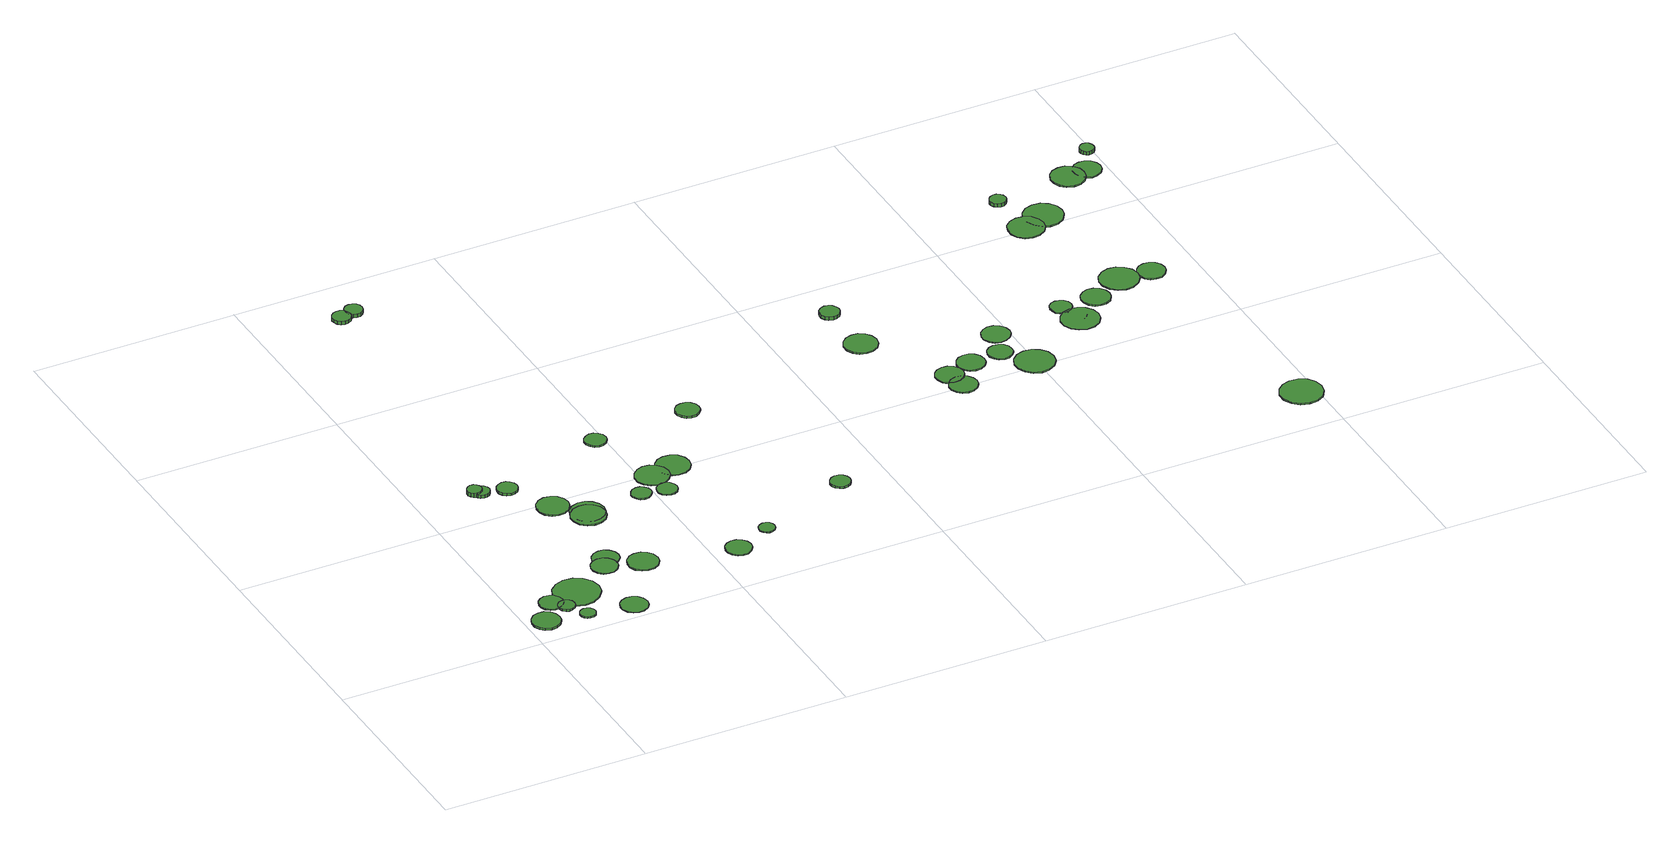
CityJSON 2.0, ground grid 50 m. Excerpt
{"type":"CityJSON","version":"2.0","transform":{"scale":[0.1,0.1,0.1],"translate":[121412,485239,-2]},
"CityObjects":{
"tree1":{"type":"SolitaryVegetationObject","attributes":{"function":"something"},"geometry":[{"type":"MultiSurface","lod":"1","boundaries":[[[0,1,2,3,4,5,6,7,8,9,10,11,12,13,14]],[[15,16,17,18,19,20,21,22,23,24,25,26,27,28,29]],[[0,29,28,1]],[[1,28,27,2]],[[2,27,26,3]],[[3,26,25,4]],[[4,25,24,5]],[[5,24,23,6]],[[6,23,22,7]],[[7,22,21,8]],[[8,21,20,9]],[[9,20,19,10]],[[10,19,18,11]],[[11,18,17,12]],[[12,17,16,13]],[[13,16,15,14]],[[14,15,29,0]]]}]},
"tree2":{"type":"SolitaryVegetationObject","attributes":{"function":"something"},"geometry":[{"type":"MultiSurface","lod":"1","boundaries":[[[30,31,32,33,34,35,36,37,38,39,40,41,42,43,44]],[[45,46,47,48,49,50,51,52,53,54,55,56,57,58,59]],[[30,59,58,31]],[[31,58,57,32]],[[32,57,56,33]],[[33,56,55,34]],[[34,55,54,35]],[[35,54,53,36]],[[36,53,52,37]],[[37,52,51,38]],[[38,51,50,39]],[[39,50,49,40]],[[40,49,48,41]],[[41,48,47,42]],[[42,47,46,43]],[[43,46,45,44]],[[44,45,59,30]]]}]},
"tree3":{"type":"SolitaryVegetationObject","attributes":{"function":"something"},"geometry":[{"type":"MultiSurface","lod":"1","boundaries":[[[60,61,62,63,64,65,66,67,68,69,70,71,72,73,74]],[[75,76,77,78,79,80,81,82,83,84,85,86,87,88,89]],[[60,89,88,61]],[[61,88,87,62]],[[62,87,86,63]],[[63,86,85,64]],[[64,85,84,65]],[[65,84,83,66]],[[66,83,82,67]],[[67,82,81,68]],[[68,81,80,69]],[[69,80,79,70]],[[70,79,78,71]],[[71,78,77,72]],[[72,77,76,73]],[[73,76,75,74]],[[74,75,89,60]]]}]},
"tree4":{"type":"SolitaryVegetationObject","attributes":{"function":"something"},"geometry":[{"type":"MultiSurface","lod":"1","boundaries":[[[90,91,92,93,94,95,96,97,98,99,100,101,102,103,104]],[[105,106,107,108,109,110,111,112,113,114,115,116,117,118,119]],[[90,119,118,91]],[[91,118,117,92]],[[92,117,116,93]],[[93,116,115,94]],[[94,115,114,95]],[[95,114,113,96]],[[96,113,112,97]],[[97,112,111,98]],[[98,111,110,99]],[[99,110,109,100]],[[100,109,108,101]],[[101,108,107,102]],[[102,107,106,103]],[[103,106,105,104]],[[104,105,119,90]]]}]},
"tree5":{"type":"SolitaryVegetationObject","attributes":{"function":"something"},"geometry":[{"type":"MultiSurface","lod":"1","boundaries":[[[120,121,122,123,124,125,126,127,128,129,130,131,132,133,134]],[[135,136,137,138,139,140,141,142,143,144,145,146,147,148,149]],[[120,149,148,121]],[[121,148,147,122]],[[122,147,146,123]],[[123,146,145,124]],[[124,145,144,125]],[[125,144,143,126]],[[126,143,142,127]],[[127,142,141,128]],[[128,141,140,129]],[[129,140,139,130]],[[130,139,138,131]],[[131,138,137,132]],[[132,137,136,133]],[[133,136,135,134]],[[134,135,149,120]]]}]},
"tree6":{"type":"SolitaryVegetationObject","attributes":{"function":"something"},"geometry":[{"type":"MultiSurface","lod":"1","boundaries":[[[150,151,152,153,154,155,156,157,158,159,160,161,162,163,164]],[[165,166,167,168,169,170,171,172,173,174,175,176,177,178,179]],[[150,179,178,151]],[[151,178,177,152]],[[152,177,176,153]],[[153,176,175,154]],[[154,175,174,155]],[[155,174,173,156]],[[156,173,172,157]],[[157,172,171,158]],[[158,171,170,159]],[[159,170,169,160]],[[160,169,168,161]],[[161,168,167,162]],[[162,167,166,163]],[[163,166,165,164]],[[164,165,179,150]]]}]},
"tree7":{"type":"SolitaryVegetationObject","attributes":{"function":"something"},"geometry":[{"type":"MultiSurface","lod":"1","boundaries":[[[180,181,182,183,184,185,186,187,188,189,190,191,192,193,194]],[[195,196,197,198,199,200,201,202,203,204,205,206,207,208,209]],[[180,209,208,181]],[[181,208,207,182]],[[182,207,206,183]],[[183,206,205,184]],[[184,205,204,185]],[[185,204,203,186]],[[186,203,202,187]],[[187,202,201,188]],[[188,201,200,189]],[[189,200,199,190]],[[190,199,198,191]],[[191,198,197,192]],[[192,197,196,193]],[[193,196,195,194]],[[194,195,209,180]]]}]},
"tree8":{"type":"SolitaryVegetationObject","attributes":{"function":"something"},"geometry":[{"type":"MultiSurface","lod":"1","boundaries":[[[210,211,212,213,214,215,216,217,218,219,220,221,222,223,224]],[[225,226,227,228,229,230,231,232,233,234,235,236,237,238,239]],[[210,239,238,211]],[[211,238,237,212]],[[212,237,236,213]],[[213,236,235,214]],[[214,235,234,215]],[[215,234,233,216]],[[216,233,232,217]],[[217,232,231,218]],[[218,231,230,219]],[[219,230,229,220]],[[220,229,228,221]],[[221,228,227,222]],[[222,227,226,223]],[[223,226,225,224]],[[224,225,239,210]]]}]},
"tree9":{"type":"SolitaryVegetationObject","attributes":{"function":"something"},"geometry":[{"type":"MultiSurface","lod":"1","boundaries":[[[240,241,242,243,244,245,246,247,248,249,250,251,252,253,254]],[[255,256,257,258,259,260,261,262,263,264,265,266,267,268,269]],[[240,269,268,241]],[[241,268,267,242]],[[242,267,266,243]],[[243,266,265,244]],[[244,265,264,245]],[[245,264,263,246]],[[246,263,262,247]],[[247,262,261,248]],[[248,261,260,249]],[[249,260,259,250]],[[250,259,258,251]],[[251,258,257,252]],[[252,257,256,253]],[[253,256,255,254]],[[254,255,269,240]]]}]},
"tree10":{"type":"SolitaryVegetationObject","attributes":{"function":"something"},"geometry":[{"type":"MultiSurface","lod":"1","boundaries":[[[270,271,272,273,274,275,276,277,278,279,280,281,282,283,284]],[[285,286,287,288,289,290,291,292,293,294,295,296,297,298,299]],[[270,299,298,271]],[[271,298,297,272]],[[272,297,296,273]],[[273,296,295,274]],[[274,295,294,275]],[[275,294,293,276]],[[276,293,292,277]],[[277,292,291,278]],[[278,291,290,279]],[[279,290,289,280]],[[280,289,288,281]],[[281,288,287,282]],[[282,287,286,283]],[[283,286,285,284]],[[284,285,299,270]]]}]},
"tree11":{"type":"SolitaryVegetationObject","attributes":{"function":"something"},"geometry":[{"type":"MultiSurface","lod":"1","boundaries":[[[300,301,302,303,304,305,306,307,308,309,310,311,312,313,314]],[[315,316,317,318,319,320,321,322,323,324,325,326,327,328,329]],[[300,329,328,301]],[[301,328,327,302]],[[302,327,326,303]],[[303,326,325,304]],[[304,325,324,305]],[[305,324,323,306]],[[306,323,322,307]],[[307,322,321,308]],[[308,321,320,309]],[[309,320,319,310]],[[310,319,318,311]],[[311,318,317,312]],[[312,317,316,313]],[[313,316,315,314]],[[314,315,329,300]]]}]},
"tree12":{"type":"SolitaryVegetationObject","attributes":{"function":"something"},"geometry":[{"type":"MultiSurface","lod":"1","boundaries":[[[330,331,332,333,334,335,336,337,338,339,340,341,342,343,344]],[[345,346,347,348,349,350,351,352,353,354,355,356,357,358,359]],[[330,359,358,331]],[[331,358,357,332]],[[332,357,356,333]],[[333,356,355,334]],[[334,355,354,335]],[[335,354,353,336]],[[336,353,352,337]],[[337,352,351,338]],[[338,351,350,339]],[[339,350,349,340]],[[340,349,348,341]],[[341,348,347,342]],[[342,347,346,343]],[[343,346,345,344]],[[344,345,359,330]]]}]},
"tree13":{"type":"SolitaryVegetationObject","attributes":{"function":"something"},"geometry":[{"type":"MultiSurface","lod":"1","boundaries":[[[360,361,362,363,364,365,366,367,368,369,370,371,372,373,374]],[[375,376,377,378,379,380,381,382,383,384,385,386,387,388,389]],[[360,389,388,361]],[[361,388,387,362]],[[362,387,386,363]],[[363,386,385,364]],[[364,385,384,365]],[[365,384,383,366]],[[366,383,382,367]],[[367,382,381,368]],[[368,381,380,369]],[[369,380,379,370]],[[370,379,378,371]],[[371,378,377,372]],[[372,377,376,373]],[[373,376,375,374]],[[374,375,389,360]]]}]},
"tree14":{"type":"SolitaryVegetationObject","attributes":{"function":"something"},"geometry":[{"type":"MultiSurface","lod":"1","boundaries":[[[390,391,392,393,394,395,396,397,398,399,400,401,402,403,404]],[[405,406,407,408,409,410,411,412,413,414,415,416,417,418,419]],[[390,419,418,391]],[[391,418,417,392]],[[392,417,416,393]],[[393,416,415,394]],[[394,415,414,395]],[[395,414,413,396]],[[396,413,412,397]],[[397,412,411,398]],[[398,411,410,399]],[[399,410,409,400]],[[400,409,408,401]],[[401,408,407,402]],[[402,407,406,403]],[[403,406,405,404]],[[404,405,419,390]]]}]},
"tree15":{"type":"SolitaryVegetationObject","attributes":{"function":"something"},"geometry":[{"type":"MultiSurface","lod":"1","boundaries":[[[420,421,422,423,424,425,426,427,428,429,430,431,432,433,434]],[[435,436,437,438,439,440,441,442,443,444,445,446,447,448,449]],[[420,449,448,421]],[[421,448,447,422]],[[422,447,446,423]],[[423,446,445,424]],[[424,445,444,425]],[[425,444,443,426]],[[426,443,442,427]],[[427,442,441,428]],[[428,441,440,429]],[[429,440,439,430]],[[430,439,438,431]],[[431,438,437,432]],[[432,437,436,433]],[[433,436,435,434]],[[434,435,449,420]]]}]},
"tree16":{"type":"SolitaryVegetationObject","attributes":{"function":"something"},"geometry":[{"type":"MultiSurface","lod":"1","boundaries":[[[450,451,452,453,454,455,456,457,458,459,460,461,462,463,464]],[[465,466,467,468,469,470,471,472,473,474,475,476,477,478,479]],[[450,479,478,451]],[[451,478,477,452]],[[452,477,476,453]],[[453,476,475,454]],[[454,475,474,455]],[[455,474,473,456]],[[456,473,472,457]],[[457,472,471,458]],[[458,471,470,459]],[[459,470,469,460]],[[460,469,468,461]],[[461,468,467,462]],[[462,467,466,463]],[[463,466,465,464]],[[464,465,479,450]]]}]},
"tree17":{"type":"SolitaryVegetationObject","attributes":{"function":"something"},"geometry":[{"type":"MultiSurface","lod":"1","boundaries":[[[480,481,482,483,484,485,486,487,488,489,490,491,492,493,494]],[[495,496,497,498,499,500,501,502,503,504,505,506,507,508,509]],[[480,509,508,481]],[[481,508,507,482]],[[482,507,506,483]],[[483,506,505,484]],[[484,505,504,485]],[[485,504,503,486]],[[486,503,502,487]],[[487,502,501,488]],[[488,501,500,489]],[[489,500,499,490]],[[490,499,498,491]],[[491,498,497,492]],[[492,497,496,493]],[[493,496,495,494]],[[494,495,509,480]]]}]},
"tree18":{"type":"SolitaryVegetationObject","attributes":{"function":"something"},"geometry":[{"type":"MultiSurface","lod":"1","boundaries":[[[510,511,512,513,514,515,516,517,518,519,520,521,522,523,524]],[[525,526,527,528,529,530,531,532,533,534,535,536,537,538,539]],[[510,539,538,511]],[[511,538,537,512]],[[512,537,536,513]],[[513,536,535,514]],[[514,535,534,515]],[[515,534,533,516]],[[516,533,532,517]],[[517,532,531,518]],[[518,531,530,519]],[[519,530,529,520]],[[520,529,528,521]],[[521,528,527,522]],[[522,527,526,523]],[[523,526,525,524]],[[524,525,539,510]]]}]},
"tree19":{"type":"SolitaryVegetationObject","attributes":{"function":"something"},"geometry":[{"type":"MultiSurface","lod":"1","boundaries":[[[540,541,542,543,544,545,546,482,547,548,549,550,551,552,553]],[[554,555,556,557,558,559,560,507,561,562,563,564,565,566,567]],[[540,567,566,541]],[[541,566,565,542]],[[542,565,564,543]],[[543,564,563,544]],[[544,563,562,545]],[[545,562,561,546]],[[546,561,507,482]],[[482,507,560,547]],[[547,560,559,548]],[[548,559,558,549]],[[549,558,557,550]],[[550,557,556,551]],[[551,556,555,552]],[[552,555,554,553]],[[553,554,567,540]]]}]},
"tree20":{"type":"SolitaryVegetationObject","attributes":{"function":"something"},"geometry":[{"type":"MultiSurface","lod":"1","boundaries":[[[568,569,570,571,572,573,574,575,576,577,578,579,580,581,582]],[[583,584,585,586,587,588,589,590,591,592,593,594,595,596,597]],[[568,597,596,569]],[[569,596,595,570]],[[570,595,594,571]],[[571,594,593,572]],[[572,593,592,573]],[[573,592,591,574]],[[574,591,590,575]],[[575,590,589,576]],[[576,589,588,577]],[[577,588,587,578]],[[578,587,586,579]],[[579,586,585,580]],[[580,585,584,581]],[[581,584,583,582]],[[582,583,597,568]]]}]},
"tree21":{"type":"SolitaryVegetationObject","attributes":{"function":"something"},"geometry":[{"type":"MultiSurface","lod":"1","boundaries":[[[598,599,600,601,602,603,604,605,606,607,608,609,610,611,612]],[[613,614,615,616,617,618,619,620,621,622,623,624,625,626,627]],[[598,627,626,599]],[[599,626,625,600]],[[600,625,624,601]],[[601,624,623,602]],[[602,623,622,603]],[[603,622,621,604]],[[604,621,620,605]],[[605,620,619,606]],[[606,619,618,607]],[[607,618,617,608]],[[608,617,616,609]],[[609,616,615,610]],[[610,615,614,611]],[[611,614,613,612]],[[612,613,627,598]]]}]},
"tree22":{"type":"SolitaryVegetationObject","attributes":{"function":"something"},"geometry":[{"type":"MultiSurface","lod":"1","boundaries":[[[628,629,630,631,632,633,634,635,636,637,638,639,640,641,642]],[[643,644,645,646,647,648,649,650,651,652,653,654,655,656,657]],[[628,657,656,629]],[[629,656,655,630]],[[630,655,654,631]],[[631,654,653,632]],[[632,653,652,633]],[[633,652,651,634]],[[634,651,650,635]],[[635,650,649,636]],[[636,649,648,637]],[[637,648,647,638]],[[638,647,646,639]],[[639,646,645,640]],[[640,645,644,641]],[[641,644,643,642]],[[642,643,657,628]]]}]},
"tree23":{"type":"SolitaryVegetationObject","attributes":{"function":"something"},"geometry":[{"type":"MultiSurface","lod":"1","boundaries":[[[658,659,660,661,662,663,664,665,666,667,668,669,670,671,672]],[[673,674,675,676,677,678,679,680,681,682,683,684,685,686,687]],[[658,687,686,659]],[[659,686,685,660]],[[660,685,684,661]],[[661,684,683,662]],[[662,683,682,663]],[[663,682,681,664]],[[664,681,680,665]],[[665,680,679,666]],[[666,679,678,667]],[[667,678,677,668]],[[668,677,676,669]],[[669,676,675,670]],[[670,675,674,671]],[[671,674,673,672]],[[672,673,687,658]]]}]},
"tree24":{"type":"SolitaryVegetationObject","attributes":{"function":"something"},"geometry":[{"type":"MultiSurface","lod":"1","boundaries":[[[688,689,690,691,692,693,694,695,696,697,698,699,700,701,702]],[[703,704,705,706,707,708,709,710,711,712,713,714,715,716,717]],[[688,717,716,689]],[[689,716,715,690]],[[690,715,714,691]],[[691,714,713,692]],[[692,713,712,693]],[[693,712,711,694]],[[694,711,710,695]],[[695,710,709,696]],[[696,709,708,697]],[[697,708,707,698]],[[698,707,706,699]],[[699,706,705,700]],[[700,705,704,701]],[[701,704,703,702]],[[702,703,717,688]]]}]},
"tree25":{"type":"SolitaryVegetationObject","attributes":{"function":"something"},"geometry":[{"type":"MultiSurface","lod":"1","boundaries":[[[718,719,720,721,722,723,724,725,726,727,728,729,730,731,732]],[[733,734,735,736,737,738,739,740,741,742,743,744,745,746,747]],[[718,747,746,719]],[[719,746,745,720]],[[720,745,744,721]],[[721,744,743,722]],[[722,743,742,723]],[[723,742,741,724]],[[724,741,740,725]],[[725,740,739,726]],[[726,739,738,727]],[[727,738,737,728]],[[728,737,736,729]],[[729,736,735,730]],[[730,735,734,731]],[[731,734,733,732]],[[732,733,747,718]]]}]},
"tree26":{"type":"SolitaryVegetationObject","attributes":{"function":"something"},"geometry":[{"type":"MultiSurface","lod":"1","boundaries":[[[748,749,750,751,752,753,754,755,756,757,758,759,760,761,762]],[[763,764,765,766,767,768,769,770,771,772,773,774,775,776,777]],[[748,777,776,749]],[[749,776,775,750]],[[750,775,774,751]],[[751,774,773,752]],[[752,773,772,753]],[[753,772,771,754]],[[754,771,770,755]],[[755,770,769,756]],[[756,769,768,757]],[[757,768,767,758]],[[758,767,766,759]],[[759,766,765,760]],[[760,765,764,761]],[[761,764,763,762]],[[762,763,777,748]]]}]},
"tree27":{"type":"SolitaryVegetationObject","attributes":{"function":"something"},"geometry":[{"type":"MultiSurface","lod":"1","boundaries":[[[778,779,780,781,782,783,784,785,786,787,788,789,790,791,792]],[[793,794,795,796,797,798,799,800,801,802,803,804,805,806,807]],[[778,807,806,779]],[[779,806,805,780]],[[780,805,804,781]],[[781,804,803,782]],[[782,803,802,783]],[[783,802,801,784]],[[784,801,800,785]],[[785,800,799,786]],[[786,799,798,787]],[[787,798,797,788]],[[788,797,796,789]],[[789,796,795,790]],[[790,795,794,791]],[[791,794,793,792]],[[792,793,807,778]]]}]},
"tree28":{"type":"SolitaryVegetationObject","attributes":{"function":"something"},"geometry":[{"type":"MultiSurface","lod":"1","boundaries":[[[808,809,810,811,812,813,814,815,816,817,818,819,820,821,822]],[[823,824,825,826,827,828,829,830,831,832,833,834,835,836,837]],[[808,837,836,809]],[[809,836,835,810]],[[810,835,834,811]],[[811,834,833,812]],[[812,833,832,813]],[[813,832,831,814]],[[814,831,830,815]],[[815,830,829,816]],[[816,829,828,817]],[[817,828,827,818]],[[818,827,826,819]],[[819,826,825,820]],[[820,825,824,821]],[[821,824,823,822]],[[822,823,837,808]]]}]},
"tree29":{"type":"SolitaryVegetationObject","attributes":{"function":"something"},"geometry":[{"type":"MultiSurface","lod":"1","boundaries":[[[838,839,840,841,842,843,844,845,846,847,848,849,850,851,852]],[[853,854,855,856,857,858,859,860,861,862,863,864,865,866,867]],[[838,867,866,839]],[[839,866,865,840]],[[840,865,864,841]],[[841,864,863,842]],[[842,863,862,843]],[[843,862,861,844]],[[844,861,860,845]],[[845,860,859,846]],[[846,859,858,847]],[[847,858,857,848]],[[848,857,856,849]],[[849,856,855,850]],[[850,855,854,851]],[[851,854,853,852]],[[852,853,867,838]]]}]},
"tree30":{"type":"SolitaryVegetationObject","attributes":{"function":"something"},"geometry":[{"type":"MultiSurface","lod":"1","boundaries":[[[868,869,870,871,872,873,874,875,876,877,878,879,880,881,882]],[[883,884,885,886,887,888,889,890,891,892,893,894,895,896,897]],[[868,897,896,869]],[[869,896,895,870]],[[870,895,894,871]],[[871,894,893,872]],[[872,893,892,873]],[[873,892,891,874]],[[874,891,890,875]],[[875,890,889,876]],[[876,889,888,877]],[[877,888,887,878]],[[878,887,886,879]],[[879,886,885,880]],[[880,885,884,881]],[[881,884,883,882]],[[882,883,897,868]]]}]},
"tree31":{"type":"SolitaryVegetationObject","attributes":{"function":"something"},"geometry":[{"type":"MultiSurface","lod":"1","boundaries":[[[898,899,900,901,902,903,904,905,906,907,908,909,910,911,912]],[[913,914,915,916,917,918,919,920,921,922,923,924,925,926,927]],[[898,927,926,899]],[[899,926,925,900]],[[900,925,924,901]],[[901,924,923,902]],[[902,923,922,903]],[[903,922,921,904]],[[904,921,920,905]],[[905,920,919,906]],[[906,919,918,907]],[[907,918,917,908]],[[908,917,916,909]],[[909,916,915,910]],[[910,915,914,911]],[[911,914,913,912]],[[912,913,927,898]]]}]},
"tree32":{"type":"SolitaryVegetationObject","attributes":{"function":"something"},"geometry":[{"type":"MultiSurface","lod":"1","boundaries":[[[928,929,930,931,932,933,934,935,936,937,938,939,940,941,942]],[[943,944,945,946,947,948,949,950,951,952,953,954,955,956,957]],[[928,957,956,929]],[[929,956,955,930]],[[930,955,954,931]],[[931,954,953,932]],[[932,953,952,933]],[[933,952,951,934]],[[934,951,950,935]],[[935,950,949,936]],[[936,949,948,937]],[[937,948,947,938]],[[938,947,946,939]],[[939,946,945,940]],[[940,945,944,941]],[[941,944,943,942]],[[942,943,957,928]]]}]},
"tree33":{"type":"SolitaryVegetationObject","attributes":{"function":"something"},"geometry":[{"type":"MultiSurface","lod":"1","boundaries":[[[958,959,960,961,962,963,964,965,966,967,968,969,970,971,972]],[[973,974,975,976,977,978,979,980,981,982,983,984,985,986,987]],[[958,987,986,959]],[[959,986,985,960]],[[960,985,984,961]],[[961,984,983,962]],[[962,983,982,963]],[[963,982,981,964]],[[964,981,980,965]],[[965,980,979,966]],[[966,979,978,967]],[[967,978,977,968]],[[968,977,976,969]],[[969,976,975,970]],[[970,975,974,971]],[[971,974,973,972]],[[972,973,987,958]]]}]},
"tree34":{"type":"SolitaryVegetationObject","attributes":{"function":"something"},"geometry":[{"type":"MultiSurface","lod":"1","boundaries":[[[988,989,990,991,992,993,994,995,996,997,998,999,1000,1001,1002]],[[1003,1004,1005,1006,1007,1008,1009,1010,1011,1012,1013,1014,1015,1016,1017]],[[988,1017,1016,989]],[[989,1016,1015,990]],[[990,1015,1014,991]],[[991,1014,1013,992]],[[992,1013,1012,993]],[[993,1012,1011,994]],[[994,1011,1010,995]],[[995,1010,1009,996]],[[996,1009,1008,997]],[[997,1008,1007,998]],[[998,1007,1006,999]],[[999,1006,1005,1000]],[[1000,1005,1004,1001]],[[1001,1004,1003,1002]],[[1002,1003,1017,988]]]}]},
"tree35":{"type":"SolitaryVegetationObject","attributes":{"function":"something"},"geometry":[{"type":"MultiSurface","lod":"1","boundaries":[[[1018,1019,1020,1021,1022,1023,1024,1025,1026,1027,1028,1029,1030,1031,1032]],[[1033,1034,1035,1036,1037,1038,1039,1040,1041,1042,1043,1044,1045,1046,1047]],[[1018,1047,1046,1019]],[[1019,1046,1045,1020]],[[1020,1045,1044,1021]],[[1021,1044,1043,1022]],[[1022,1043,1042,1023]],[[1023,1042,1041,1024]],[[1024,1041,1040,1025]],[[1025,1040,1039,1026]],[[1026,1039,1038,1027]],[[1027,1038,1037,1028]],[[1028,1037,1036,1029]],[[1029,1036,1035,1030]],[[1030,1035,1034,1031]],[[1031,1034,1033,1032]],[[1032,1033,1047,1018]]]}]},
"tree36":{"type":"SolitaryVegetationObject","attributes":{"function":"something"},"geometry":[{"type":"MultiSurface","lod":"1","boundaries":[[[1048,1049,1050,1051,1052,1053,1054,1055,1056,1057,1058,1059,1060,1061,1062]],[[1063,1064,1065,1066,1067,1068,1069,1070,1071,1072,1073,1074,1075,1076,1077]],[[1048,1077,1076,1049]],[[1049,1076,1075,1050]],[[1050,1075,1074,1051]],[[1051,1074,1073,1052]],[[1052,1073,1072,1053]],[[1053,1072,1071,1054]],[[1054,1071,1070,1055]],[[1055,1070,1069,1056]],[[1056,1069,1068,1057]],[[1057,1068,1067,1058]],[[1058,1067,1066,1059]],[[1059,1066,1065,1060]],[[1060,1065,1064,1061]],[[1061,1064,1063,1062]],[[1062,1063,1077,1048]]]}]},
"tree37":{"type":"SolitaryVegetationObject","attributes":{"function":"something"},"geometry":[{"type":"MultiSurface","lod":"1","boundaries":[[[1078,1079,1080,1081,1082,1083,1084,1085,1086,1087,1088,1089,1090,1091,1092]],[[1093,1094,1095,1096,1097,1098,1099,1100,1101,1102,1103,1104,1105,1106,1107]],[[1078,1107,1106,1079]],[[1079,1106,1105,1080]],[[1080,1105,1104,1081]],[[1081,1104,1103,1082]],[[1082,1103,1102,1083]],[[1083,1102,1101,1084]],[[1084,1101,1100,1085]],[[1085,1100,1099,1086]],[[1086,1099,1098,1087]],[[1087,1098,1097,1088]],[[1088,1097,1096,1089]],[[1089,1096,1095,1090]],[[1090,1095,1094,1091]],[[1091,1094,1093,1092]],[[1092,1093,1107,1078]]]}]},
"tree38":{"type":"SolitaryVegetationObject","attributes":{"function":"something"},"geometry":[{"type":"MultiSurface","lod":"1","boundaries":[[[1108,1109,1110,1111,1112,1113,1114,1115,1116,1117,1118,1119,1120,1121,1122]],[[1123,1124,1125,1126,1127,1128,1129,1130,1131,1132,1133,1134,1135,1136,1137]],[[1108,1137,1136,1109]],[[1109,1136,1135,1110]],[[1110,1135,1134,1111]],[[1111,1134,1133,1112]],[[1112,1133,1132,1113]],[[1113,1132,1131,1114]],[[1114,1131,1130,1115]],[[1115,1130,1129,1116]],[[1116,1129,1128,1117]],[[1117,1128,1127,1118]],[[1118,1127,1126,1119]],[[1119,1126,1125,1120]],[[1120,1125,1124,1121]],[[1121,1124,1123,1122]],[[1122,1123,1137,1108]]]}]},
"tree39":{"type":"SolitaryVegetationObject","attributes":{"function":"something"},"geometry":[{"type":"MultiSurface","lod":"1","boundaries":[[[1138,1139,1140,1141,1142,1143,1144,1145,1146,1147,1148,1149,1150,1151,1152]],[[1153,1154,1155,1156,1157,1158,1159,1160,1161,1162,1163,1164,1165,1166,1167]],[[1138,1167,1166,1139]],[[1139,1166,1165,1140]],[[1140,1165,1164,1141]],[[1141,1164,1163,1142]],[[1142,1163,1162,1143]],[[1143,1162,1161,1144]],[[1144,1161,1160,1145]],[[1145,1160,1159,1146]],[[1146,1159,1158,1147]],[[1147,1158,1157,1148]],[[1148,1157,1156,1149]],[[1149,1156,1155,1150]],[[1150,1155,1154,1151]],[[1151,1154,1153,1152]],[[1152,1153,1167,1138]]]}]},
"tree40":{"type":"SolitaryVegetationObject","attributes":{"function":"something"},"geometry":[{"type":"MultiSurface","lod":"1","boundaries":[[[1168,1169,1170,1171,1172,1173,1174,1175,1176,1177,1178,1179,1180,1181,1182]],[[1183,1184,1185,1186,1187,1188,1189,1190,1191,1192,1193,1194,1195,1196,1197]],[[1168,1197,1196,1169]],[[1169,1196,1195,1170]],[[1170,1195,1194,1171]],[[1171,1194,1193,1172]],[[1172,1193,1192,1173]],[[1173,1192,1191,1174]],[[1174,1191,1190,1175]],[[1175,1190,1189,1176]],[[1176,1189,1188,1177]],[[1177,1188,1187,1178]],[[1178,1187,1186,1179]],[[1179,1186,1185,1180]],[[1180,1185,1184,1181]],[[1181,1184,1183,1182]],[[1182,1183,1197,1168]]]}]},
"tree41":{"type":"SolitaryVegetationObject","attributes":{"function":"something"},"geometry":[{"type":"MultiSurface","lod":"1","boundaries":[[[1198,1199,1200,1201,1202,1203,1204,1205,1206,1207,1208,1209,1210,1211,1212]],[[1213,1214,1215,1216,1217,1218,1219,1220,1221,1222,1223,1224,1225,1226,1227]],[[1198,1227,1226,1199]],[[1199,1226,1225,1200]],[[1200,1225,1224,1201]],[[1201,1224,1223,1202]],[[1202,1223,1222,1203]],[[1203,1222,1221,1204]],[[1204,1221,1220,1205]],[[1205,1220,1219,1206]],[[1206,1219,1218,1207]],[[1207,1218,1217,1208]],[[1208,1217,1216,1209]],[[1209,1216,1215,1210]],[[1210,1215,1214,1211]],[[1211,1214,1213,1212]],[[1212,1213,1227,1198]]]}]},
"tree42":{"type":"SolitaryVegetationObject","attributes":{"function":"something"},"geometry":[{"type":"MultiSurface","lod":"1","boundaries":[[[1228,1229,1230,1231,1232,1233,1234,1235,1236,1237,1238,1239,1240,1241,1242]],[[1243,1244,1245,1246,1247,1248,1249,1250,1251,1252,1253,1254,1255,1256,1257]],[[1228,1257,1256,1229]],[[1229,1256,1255,1230]],[[1230,1255,1254,1231]],[[1231,1254,1253,1232]],[[1232,1253,1252,1233]],[[1233,1252,1251,1234]],[[1234,1251,1250,1235]],[[1235,1250,1249,1236]],[[1236,1249,1248,1237]],[[1237,1248,1247,1238]],[[1238,1247,1246,1239]],[[1239,1246,1245,1240]],[[1240,1245,1244,1241]],[[1241,1244,1243,1242]],[[1242,1243,1257,1228]]]}]},
"tree43":{"type":"SolitaryVegetationObject","attributes":{"function":"something"},"geometry":[{"type":"MultiSurface","lod":"1","boundaries":[[[1258,1259,1260,1261,1262,1263,1264,1265,1266,1267,1268,1269,1270,1271,1272]],[[1273,1274,1275,1276,1277,1278,1279,1280,1281,1282,1283,1284,1285,1286,1287]],[[1258,1287,1286,1259]],[[1259,1286,1285,1260]],[[1260,1285,1284,1261]],[[1261,1284,1283,1262]],[[1262,1283,1282,1263]],[[1263,1282,1281,1264]],[[1264,1281,1280,1265]],[[1265,1280,1279,1266]],[[1266,1279,1278,1267]],[[1267,1278,1277,1268]],[[1268,1277,1276,1269]],[[1269,1276,1275,1270]],[[1270,1275,1274,1271]],[[1271,1274,1273,1272]],[[1272,1273,1287,1258]]]}]},
"tree44":{"type":"SolitaryVegetationObject","attributes":{"function":"something"},"geometry":[{"type":"MultiSurface","lod":"1","boundaries":[[[1288,1289,1290,1291,1292,1293,1294,1295,1296,1297,1298,1299,1300,1301,1302]],[[1303,1304,1305,1306,1307,1308,1309,1310,1311,1312,1313,1314,1315,1316,1317]],[[1288,1317,1316,1289]],[[1289,1316,1315,1290]],[[1290,1315,1314,1291]],[[1291,1314,1313,1292]],[[1292,1313,1312,1293]],[[1293,1312,1311,1294]],[[1294,1311,1310,1295]],[[1295,1310,1309,1296]],[[1296,1309,1308,1297]],[[1297,1308,1307,1298]],[[1298,1307,1306,1299]],[[1299,1306,1305,1300]],[[1300,1305,1304,1301]],[[1301,1304,1303,1302]],[[1302,1303,1317,1288]]]}]},
"tree45":{"type":"SolitaryVegetationObject","attributes":{"function":"something"},"geometry":[{"type":"MultiSurface","lod":"1","boundaries":[[[1318,1319,1320,1321,1322,1323,1324,1325,1326,1327,1328,1329,1330,1331,1332]],[[1333,1334,1335,1336,1337,1338,1339,1340,1341,1342,1343,1344,1345,1346,1347]],[[1318,1347,1346,1319]],[[1319,1346,1345,1320]],[[1320,1345,1344,1321]],[[1321,1344,1343,1322]],[[1322,1343,1342,1323]],[[1323,1342,1341,1324]],[[1324,1341,1340,1325]],[[1325,1340,1339,1326]],[[1326,1339,1338,1327]],[[1327,1338,1337,1328]],[[1328,1337,1336,1329]],[[1329,1336,1335,1330]],[[1330,1335,1334,1331]],[[1331,1334,1333,1332]],[[1332,1333,1347,1318]]]}]},
"tree46":{"type":"SolitaryVegetationObject","attributes":{"function":"something"},"geometry":[{"type":"MultiSurface","lod":"1","boundaries":[[[1348,1349,1350,1351,1352,1353,1354,1355,1356,1357,1358,1359,1360,1361,1362]],[[1363,1364,1365,1366,1367,1368,1369,1370,1371,1372,1373,1374,1375,1376,1377]],[[1348,1377,1376,1349]],[[1349,1376,1375,1350]],[[1350,1375,1374,1351]],[[1351,1374,1373,1352]],[[1352,1373,1372,1353]],[[1353,1372,1371,1354]],[[1354,1371,1370,1355]],[[1355,1370,1369,1356]],[[1356,1369,1368,1357]],[[1357,1368,1367,1358]],[[1358,1367,1366,1359]],[[1359,1366,1365,1360]],[[1360,1365,1364,1361]],[[1361,1364,1363,1362]],[[1362,1363,1377,1348]]]}]},
"tree47":{"type":"SolitaryVegetationObject","attributes":{"function":"something"},"geometry":[{"type":"MultiSurface","lod":"1","boundaries":[[[1378,1379,1380,1381,1382,1383,1384,1385,1386,1387,1388,1389,1390,1391,1392]],[[1393,1394,1395,1396,1397,1398,1399,1400,1401,1402,1403,1404,1405,1406,1407]],[[1378,1407,1406,1379]],[[1379,1406,1405,1380]],[[1380,1405,1404,1381]],[[1381,1404,1403,1382]],[[1382,1403,1402,1383]],[[1383,1402,1401,1384]],[[1384,1401,1400,1385]],[[1385,1400,1399,1386]],[[1386,1399,1398,1387]],[[1387,1398,1397,1388]],[[1388,1397,1396,1389]],[[1389,1396,1395,1390]],[[1390,1395,1394,1391]],[[1391,1394,1393,1392]],[[1392,1393,1407,1378]]]}]}
},
"vertices":[
[76,63,17],[73,77,17],[65,89,17],[53,96,17],[39,97,17],[25,93,17],[15,83,17],[9,70,17],[9,56,17],[15,43,17],[25,34,17],[39,29,17],[53,31,17],[65,38,17],[73,49,17],[73,49,12],[65,38,12],[53,31,12],[39,29,12],[25,34,12],[15,43,12],[9,56,12],[9,70,12],[15,83,12],[25,93,12],[39,97,12],[53,96,12],[65,89,12],[73,77,12],[76,63,12],
[115,125,15],[112,137,15],[105,146,15],[95,152,15],[83,154,15],[72,150,15],[63,142,15],[58,131,15],[58,119,15],[63,108,15],[72,100,15],[83,97,15],[95,98,15],[105,104,15],[112,113,15],[112,113,12],[105,104,12],[95,98,12],[83,97,12],[72,100,12],[63,108,12],[58,119,12],[58,131,12],[63,142,12],[72,150,12],[83,154,12],[95,152,12],[105,146,12],[112,137,12],[115,125,12],
[131,99,16],[130,108,16],[125,114,16],[117,118,16],[109,119,16],[101,117,16],[95,111,16],[92,104,16],[92,95,16],[95,88,16],[101,82,16],[109,79,16],[117,80,16],[125,85,16],[130,91,16],[130,91,11],[125,85,11],[117,80,11],[109,79,11],[101,82,11],[95,88,11],[92,95,11],[92,104,11],[95,111,11],[101,117,11],[109,119,11],[117,118,11],[125,114,11],[130,108,11],[131,99,11],
[159,51,15],[157,59,15],[153,65,15],[146,69,15],[138,70,15],[131,68,15],[125,62,15],[122,55,15],[122,47,15],[125,40,15],[131,35,15],[138,33,15],[146,33,15],[153,37,15],[157,44,15],[157,44,11],[153,37,11],[146,33,11],[138,33,11],[131,35,11],[125,40,11],[122,47,11],[122,55,11],[125,62,11],[131,68,11],[138,70,11],[146,69,11],[153,65,11],[157,59,11],[159,51,11],
[213,139,14],[208,162,14],[194,181,14],[174,192,14],[151,194,14],[129,187,14],[112,172,14],[103,151,14],[103,128,14],[112,106,14],[129,91,14],[151,84,14],[174,86,14],[194,98,14],[208,116,14],[208,116,11],[194,98,11],[174,86,11],[151,84,11],[129,91,11],[112,106,11],[103,128,11],[103,151,11],[112,172,11],[129,187,11],[151,194,11],[174,192,11],[194,181,11],[208,162,11],[213,139,11],
[282,38,11],[279,52,11],[271,63,11],[259,70,11],[246,71,11],[233,67,11],[223,58,11],[217,45,11],[217,32,11],[223,19,11],[233,10,11],[246,6,11],[259,7,11],[271,14,11],[279,25,11],[279,25,9],[271,14,9],[259,7,9],[246,6,9],[233,10,9],[223,19,9],[217,32,9],[217,45,9],[223,58,9],[233,67,9],[246,71,9],[259,70,9],[271,63,9],[279,52,9],[282,38,9],
[157,601,23],[155,608,23],[151,614,23],[145,618,23],[137,619,23],[130,616,23],[125,611,23],[122,605,23],[122,597,23],[125,591,23],[130,586,23],[137,583,23],[145,584,23],[151,588,23],[155,594,23],[155,594,12],[151,588,12],[145,584,12],[137,583,12],[130,586,12],[125,591,12],[122,597,12],[122,605,12],[125,611,12],[130,616,12],[137,619,12],[145,618,12],[151,614,12],[155,608,12],[157,601,12],
[294,209,11],[291,221,11],[283,232,11],[272,239,11],[259,240,11],[246,236,11],[236,227,11],[231,215,11],[231,202,11],[236,190,11],[246,181,11],[259,177,11],[272,178,11],[283,185,11],[291,196,11],[291,196,9],[283,185,9],[272,178,9],[259,177,9],[246,181,9],[236,190,9],[231,202,9],[231,215,9],[236,227,9],[246,236,9],[259,240,9],[272,239,9],[283,232,9],[291,221,9],[294,209,9],
[172,592,20],[170,600,20],[165,607,20],[158,611,20],[150,612,20],[142,609,20],[136,604,20],[133,596,20],[133,588,20],[136,580,20],[142,575,20],[150,573,20],[158,573,20],[165,577,20],[170,584,20],[170,584,12],[165,577,12],[158,573,12],[150,573,12],[142,575,12],[136,580,12],[133,588,12],[133,596,12],[136,604,12],[142,609,12],[150,612,12],[158,611,12],[165,607,12],[170,600,12],[172,592,12],
[312,237,10],[309,250,10],[301,261,10],[290,268,10],[277,269,10],[264,265,10],[254,256,10],[249,244,10],[249,231,10],[254,219,10],[264,210,10],[277,206,10],[290,207,10],[301,214,10],[309,224,10],[309,224,8],[301,214,8],[290,207,8],[277,206,8],[264,210,8],[254,219,8],[249,231,8],[249,244,8],[254,256,8],[264,265,8],[277,269,8],[290,268,8],[301,261,8],[309,250,8],[312,237,8],
[235,579,18],[232,589,18],[226,598,18],[218,603,18],[207,604,18],[198,601,18],[190,594,18],[186,584,18],[186,574,18],[190,565,18],[198,558,18],[207,555,18],[218,556,18],[226,561,18],[232,569,18],[232,569,12],[226,561,12],[218,556,12],[207,555,12],[198,558,12],[190,565,12],[186,574,12],[186,584,12],[190,594,12],[198,601,12],[207,604,12],[218,603,12],[226,598,12],[232,589,12],[235,579,12],
[383,185,12],[380,200,12],[371,212,12],[358,220,12],[342,221,12],[328,217,12],[316,206,12],[310,192,12],[310,177,12],[316,163,12],[328,153,12],[342,148,12],[358,149,12],[371,157,12],[380,170,12],[380,170,9],[371,157,9],[358,149,9],[342,148,9],[328,153,9],[316,163,9],[310,177,9],[310,192,9],[316,206,9],[328,217,9],[342,221,9],[358,220,9],[371,212,9],[380,200,9],[383,185,9],
[308,473,14],[304,489,14],[295,502,14],[281,510,14],[265,512,14],[250,507,14],[238,496,14],[232,481,14],[232,465,14],[238,451,14],[250,440,14],[265,435,14],[281,437,14],[295,445,14],[304,458,14],[304,458,11],[295,445,11],[281,437,11],[265,435,11],[250,440,11],[238,451,11],[232,465,11],[232,481,11],[238,496,11],[250,507,11],[265,512,11],[281,510,11],[295,502,11],[304,489,11],[308,473,11],
[365,406,13],[362,423,13],[352,437,13],[337,446,13],[320,447,13],[303,442,13],[290,430,13],[283,415,13],[283,398,13],[290,382,13],[303,370,13],[320,365,13],[337,367,13],[352,375,13],[362,389,13],[362,389,10],[352,375,10],[337,367,10],[320,365,10],[303,370,10],[290,382,10],[283,398,10],[283,415,10],[290,430,10],[303,442,10],[320,447,10],[337,446,10],[352,437,10],[362,423,10],[365,406,10],
[369,418,13],[366,435,13],[356,449,13],[341,458,13],[324,460,13],[307,454,13],[295,443,13],[288,427,13],[288,410,13],[295,394,13],[307,382,13],[324,377,13],[341,379,13],[356,388,13],[366,402,13],[366,402,11],[356,388,11],[341,379,11],[324,377,11],[307,382,11],[295,394,11],[288,410,11],[288,427,11],[295,443,11],[307,454,11],[324,460,11],[341,458,11],[356,449,11],[366,435,11],[369,418,11],
[494,432,13],[491,442,13],[485,450,13],[477,455,13],[467,456,13],[457,453,13],[450,446,13],[445,437,13],[445,427,13],[450,418,13],[457,411,13],[467,408,13],[477,409,13],[485,414,13],[491,422,13],[491,422,10],[485,414,10],[477,409,10],[467,408,10],[457,411,10],[450,418,10],[445,427,10],[445,437,10],[450,446,10],[457,453,10],[467,456,10],[477,455,10],[485,450,10],[491,442,10],[494,432,10],
[219,1359,24],[217,1368,24],[212,1376,24],[204,1381,24],[195,1381,24],[186,1379,24],[179,1372,24],[175,1364,24],[175,1355,24],[179,1346,24],[186,1340,24],[195,1337,24],[204,1338,24],[212,1343,24],[217,1350,24],[217,1350,15],[212,1343,15],[204,1338,15],[195,1337,15],[186,1340,15],[179,1346,15],[175,1355,15],[175,1364,15],[179,1372,15],[186,1379,15],[195,1381,15],[204,1381,15],[212,1376,15],[217,1368,15],[219,1359,15],
[595,143,8],[592,156,8],[584,166,8],[573,173,8],[560,174,8],[548,170,8],[538,161,8],[533,150,8],[533,137,8],[538,125,8],[548,116,8],[560,112,8],[573,113,8],[584,120,8],[592,130,8],[592,130,5],[584,120,5],[573,113,5],[560,112,5],[548,116,5],[538,125,5],[533,137,5],[533,150,5],[538,161,5],[548,170,5],[560,174,5],[573,173,5],[584,166,5],[592,156,5],[595,143,5],
[255,1371,24],[253,1380,24],[248,1388,24],[240,1392,24],[231,1393,24],[222,1391,24],[215,1384,24],[212,1367,24],[215,1359,24],[222,1352,24],[231,1350,24],[240,1351,24],[248,1355,24],[253,1363,24],[253,1363,15],[248,1355,15],[240,1351,15],[231,1350,15],[222,1352,15],[215,1359,15],[212,1367,15],[215,1384,15],[222,1391,15],[231,1393,15],[240,1392,15],[248,1388,15],[253,1380,15],[255,1371,15],
[553,423,12],[551,432,12],[545,441,12],[537,446,12],[527,447,12],[517,444,12],[509,437,12],[505,428,12],[505,417,12],[509,408,12],[517,401,12],[527,398,12],[537,399,12],[545,404,12],[551,413,12],[551,413,9],[545,404,9],[537,399,9],[527,398,9],[517,401,9],[509,408,9],[505,417,9],[505,428,9],[509,437,9],[517,444,9],[527,447,9],[537,446,9],[545,441,9],[551,432,9],[553,423,9],
[565,486,12],[561,503,12],[551,516,12],[537,525,12],[520,527,12],[504,521,12],[491,510,12],[484,495,12],[484,478,12],[491,462,12],[504,451,12],[520,445,12],[537,447,12],[551,456,12],[561,469,12],[561,469,9],[551,456,9],[537,447,9],[520,445,9],[504,451,9],[491,462,9],[484,478,9],[484,495,9],[491,510,9],[504,521,9],[520,527,9],[537,525,9],[551,516,9],[561,503,9],[565,486,9],
[501,667,16],[499,677,16],[492,686,16],[483,692,16],[472,693,16],[462,689,16],[454,682,16],[449,672,16],[449,661,16],[454,651,16],[462,644,16],[472,640,16],[483,642,16],[492,647,16],[499,656,16],[499,656,12],[492,647,12],[483,642,12],[472,640,12],[462,644,12],[454,651,12],[449,661,12],[449,672,12],[454,682,12],[462,689,12],[472,693,12],[483,692,12],[492,686,12],[499,677,12],[501,667,12],
[674,182,11],[673,190,11],[668,197,11],[661,201,11],[653,202,11],[645,199,11],[639,194,11],[636,186,11],[636,178,11],[639,171,11],[645,166,11],[653,163,11],[661,164,11],[668,168,11],[673,175,11],[673,175,8],[668,168,8],[661,164,8],[653,163,8],[645,166,8],[639,171,8],[636,178,8],[636,186,8],[639,194,8],[645,199,8],[653,202,8],[661,201,8],[668,197,8],[673,190,8],[674,182,8],
[624,501,12],[621,518,12],[611,532,12],[596,540,12],[579,542,12],[563,537,12],[550,525,12],[543,510,12],[543,493,12],[550,477,12],[563,466,12],[579,461,12],[596,462,12],[611,471,12],[621,485,12],[621,485,10],[611,471,10],[596,462,10],[579,461,10],[563,466,10],[550,477,10],[543,493,10],[543,510,10],[550,525,10],[563,537,10],[579,542,10],[596,540,10],[611,532,10],[621,518,10],[624,501,10],
[741,682,16],[739,693,16],[731,703,16],[721,709,16],[709,710,16],[698,707,16],[689,699,16],[684,688,16],[684,676,16],[689,665,16],[698,657,16],[709,653,16],[721,654,16],[731,660,16],[739,670,16],[739,670,11],[731,660,11],[721,654,11],[709,653,11],[698,657,11],[689,665,11],[684,676,11],[684,688,11],[689,699,11],[698,707,11],[709,710,11],[721,709,11],[731,703,11],[739,693,11],[741,682,11],
[907,270,15],[905,280,15],[899,288,15],[890,293,15],[880,294,15],[871,291,15],[863,284,15],[859,275,15],[859,265,15],[863,256,15],[871,249,15],[880,246,15],[890,247,15],[899,252,15],[905,260,15],[905,260,10],[899,252,10],[890,247,10],[880,246,10],[871,249,10],[863,256,10],[859,265,10],[859,275,10],[863,284,10],[871,291,10],[880,294,10],[890,293,10],[899,288,10],[905,280,10],[907,270,10],
[1220,750,12],[1216,766,12],[1207,779,12],[1192,788,12],[1176,789,12],[1160,784,12],[1148,773,12],[1141,758,12],[1141,741,12],[1148,726,12],[1160,715,12],[1176,710,12],[1192,712,12],[1207,720,12],[1216,733,12],[1216,733,9],[1207,720,9],[1192,712,9],[1176,710,9],[1160,715,9],[1148,726,9],[1141,741,9],[1141,758,9],[1148,773,9],[1160,784,9],[1176,789,9],[1192,788,9],[1207,779,9],[1216,766,9],[1220,750,9],
[1197,888,19],[1195,897,19],[1189,905,19],[1181,910,19],[1171,912,19],[1161,908,19],[1154,902,19],[1150,893,19],[1150,883,19],[1154,874,19],[1161,867,19],[1171,864,19],[1181,865,19],[1189,870,19],[1195,878,19],[1195,878,10],[1189,870,10],[1181,865,10],[1171,864,10],[1161,867,10],[1154,874,10],[1150,883,10],[1150,893,10],[1154,902,10],[1161,908,10],[1171,912,10],[1181,910,10],[1189,905,10],[1195,897,10],[1197,888,10],
[1345,505,7],[1342,519,7],[1334,530,7],[1321,537,7],[1308,539,7],[1294,534,7],[1284,525,7],[1278,512,7],[1278,498,7],[1284,485,7],[1294,476,7],[1308,472,7],[1321,473,7],[1334,480,7],[1342,491,7],[1342,491,4],[1334,480,4],[1321,473,4],[1308,472,4],[1294,476,4],[1284,485,4],[1278,498,4],[1278,512,4],[1284,525,4],[1294,534,4],[1308,539,4],[1321,537,4],[1334,530,4],[1342,519,4],[1345,505,4],
[1335,553,8],[1332,567,8],[1324,578,8],[1312,585,8],[1298,586,8],[1284,582,8],[1274,573,8],[1268,560,8],[1268,546,8],[1274,533,8],[1284,524,8],[1298,520,8],[1312,521,8],[1324,528,8],[1332,539,8],[1332,539,5],[1324,528,5],[1312,521,5],[1298,520,5],[1284,524,5],[1274,533,5],[1268,546,5],[1268,560,5],[1274,573,5],[1284,582,5],[1298,586,5],[1312,585,5],[1324,578,5],[1332,567,5],[1335,553,5],
[1400,577,7],[1397,591,7],[1389,602,7],[1377,609,7],[1363,610,7],[1350,606,7],[1340,597,7],[1334,584,7],[1334,570,7],[1340,557,7],[1350,548,7],[1363,544,7],[1377,545,7],[1389,552,7],[1397,563,7],[1397,563,4],[1389,552,4],[1377,545,4],[1363,544,4],[1350,548,4],[1340,557,4],[1334,570,4],[1334,584,4],[1340,597,4],[1350,606,4],[1363,610,4],[1377,609,4],[1389,602,4],[1397,591,4],[1400,577,4],
[1473,585,7],[1471,597,7],[1464,607,7],[1453,613,7],[1441,615,7],[1429,611,7],[1420,603,7],[1415,592,7],[1415,579,7],[1420,568,7],[1429,560,7],[1441,556,7],[1453,557,7],[1464,564,7],[1471,573,7],[1471,573,4],[1464,564,4],[1453,557,4],[1441,556,4],[1429,560,4],[1420,568,4],[1415,579,4],[1415,592,4],[1420,603,4],[1429,611,4],[1441,615,4],[1453,613,4],[1464,607,4],[1471,597,4],[1473,585,4],
[1543,518,6],[1539,538,6],[1527,553,6],[1510,563,6],[1491,565,6],[1472,559,6],[1458,546,6],[1450,528,6],[1450,509,6],[1458,491,6],[1472,477,6],[1491,471,6],[1510,473,6],[1527,483,6],[1539,499,6],[1539,499,3],[1527,483,3],[1510,473,3],[1491,471,3],[1472,477,3],[1458,491,3],[1450,509,3],[1450,528,3],[1458,546,3],[1472,559,3],[1491,565,3],[1510,563,3],[1527,553,3],[1539,538,3],[1543,518,3],
[1503,654,6],[1500,668,6],[1492,680,6],[1479,687,6],[1465,689,6],[1452,684,6],[1441,675,6],[1435,661,6],[1435,647,6],[1441,634,6],[1452,624,6],[1465,620,6],[1479,622,6],[1492,629,6],[1500,640,6],[1500,640,4],[1492,629,4],[1479,622,4],[1465,620,4],[1452,624,4],[1441,634,4],[1435,647,4],[1435,661,4],[1441,675,4],[1452,684,4],[1465,689,4],[1479,687,4],[1492,680,4],[1500,668,4],[1503,654,4],
[1710,625,6],[1706,644,6],[1695,659,6],[1679,668,6],[1660,670,6],[1642,665,6],[1628,652,6],[1620,635,6],[1620,616,6],[1628,598,6],[1642,586,6],[1660,580,6],[1679,582,6],[1695,591,6],[1706,607,6],[1706,607,4],[1695,591,4],[1679,582,4],[1660,580,4],[1642,586,4],[1628,598,4],[1620,616,4],[1620,635,4],[1628,652,4],[1642,665,4],[1660,670,4],[1679,668,4],[1695,659,4],[1706,644,4],[1710,625,4],
[1674,688,6],[1672,698,6],[1665,707,6],[1656,712,6],[1646,713,6],[1635,710,6],[1627,703,6],[1623,693,6],[1623,682,6],[1627,672,6],[1635,665,6],[1646,662,6],[1656,663,6],[1665,668,6],[1672,677,6],[1672,677,3],[1665,668,3],[1656,663,3],[1646,662,3],[1635,665,3],[1627,672,3],[1623,682,3],[1623,693,3],[1627,703,3],[1635,710,3],[1646,713,3],[1656,712,3],[1665,707,3],[1672,698,3],[1674,688,3],
[1688,642,5],[1686,651,5],[1680,659,5],[1672,663,5],[1663,664,5],[1654,662,5],[1647,655,5],[1643,647,5],[1643,637,5],[1647,628,5],[1654,622,5],[1663,619,5],[1672,620,5],[1680,625,5],[1686,633,5],[1686,633,3],[1680,625,3],[1672,620,3],[1663,619,3],[1654,622,3],[1647,628,3],[1643,637,3],[1643,647,3],[1647,655,3],[1654,662,3],[1663,664,3],[1672,663,3],[1680,659,3],[1686,651,3],[1688,642,3],
[1770,688,6],[1767,702,6],[1759,714,6],[1746,721,6],[1732,723,6],[1718,718,6],[1707,708,6],[1702,695,6],[1702,681,6],[1707,668,6],[1718,658,6],[1732,654,6],[1746,655,6],[1759,662,6],[1767,674,6],[1767,674,3],[1759,662,3],[1746,655,3],[1732,654,3],[1718,658,3],[1707,668,3],[1702,681,3],[1702,695,3],[1707,708,3],[1718,718,3],[1732,723,3],[1746,721,3],[1759,714,3],[1767,702,3],[1770,688,3],
[2012,128,13],[2008,149,13],[1996,166,13],[1978,176,13],[1957,178,13],[1937,172,13],[1921,158,13],[1912,139,13],[1912,117,13],[1921,98,13],[1937,84,13],[1957,78,13],[1978,80,13],[1996,90,13],[2008,107,13],[2008,107,10],[1996,90,10],[1978,80,10],[1957,78,10],[1937,84,10],[1921,98,10],[1912,117,10],[1912,139,10],[1921,158,10],[1937,172,10],[1957,178,10],[1978,176,10],[1996,166,10],[2008,149,10],[2012,128,10],
[1769,1006,8],[1765,1024,8],[1755,1039,8],[1739,1048,8],[1721,1050,8],[1703,1044,8],[1690,1032,8],[1683,1015,8],[1683,997,8],[1690,981,8],[1703,968,8],[1721,963,8],[1739,965,8],[1755,974,8],[1765,989,8],[1765,989,6],[1755,974,6],[1739,965,6],[1721,963,6],[1703,968,6],[1690,981,6],[1683,997,6],[1683,1015,6],[1690,1032,6],[1703,1044,6],[1721,1050,6],[1739,1048,6],[1755,1039,6],[1765,1024,6],[1769,1006,6],
[1861,728,8],[1857,747,8],[1845,762,8],[1828,772,8],[1809,774,8],[1791,768,8],[1776,755,8],[1768,737,8],[1768,718,8],[1776,700,8],[1791,687,8],[1809,681,8],[1828,683,8],[1845,693,8],[1857,709,8],[1857,709,6],[1845,693,6],[1828,683,6],[1809,681,6],[1791,687,6],[1776,700,6],[1768,718,6],[1768,737,6],[1776,755,6],[1791,768,6],[1809,774,6],[1828,772,6],[1845,762,6],[1857,747,6],[1861,728,6],
[1734,1122,19],[1732,1130,19],[1727,1137,19],[1720,1141,19],[1712,1142,19],[1704,1139,19],[1698,1134,19],[1694,1126,19],[1694,1118,19],[1698,1110,19],[1704,1105,19],[1712,1102,19],[1720,1103,19],[1727,1107,19],[1732,1114,19],[1732,1114,10],[1727,1107,10],[1720,1103,10],[1712,1102,10],[1704,1105,10],[1698,1110,10],[1694,1118,10],[1694,1126,10],[1698,1134,10],[1704,1139,10],[1712,1142,10],[1720,1141,10],[1727,1137,10],[1732,1130,10],[1734,1122,10],
[1829,1034,8],[1825,1053,8],[1814,1069,8],[1797,1079,8],[1777,1081,8],[1758,1075,8],[1744,1062,8],[1736,1044,8],[1736,1024,8],[1744,1006,8],[1758,993,8],[1777,987,8],[1797,989,8],[1814,999,8],[1825,1015,8],[1825,1015,5],[1814,999,5],[1797,989,5],[1777,987,5],[1758,993,5],[1744,1006,5],[1736,1024,5],[1736,1044,5],[1744,1062,5],[1758,1075,5],[1777,1081,5],[1797,1079,5],[1814,1069,5],[1825,1053,5],[1829,1034,5],
[1927,726,6],[1924,740,6],[1916,751,6],[1904,758,6],[1890,759,6],[1877,755,6],[1867,746,6],[1861,733,6],[1861,719,6],[1867,706,6],[1877,697,6],[1890,693,6],[1904,694,6],[1916,701,6],[1924,712,6],[1924,712,3],[1916,701,3],[1904,694,3],[1890,693,3],[1877,697,3],[1867,706,3],[1861,719,3],[1861,733,3],[1867,746,3],[1877,755,3],[1890,759,3],[1904,758,3],[1916,751,3],[1924,740,3],[1927,726,3],
[1941,1144,11],[1938,1161,11],[1928,1175,11],[1913,1184,11],[1896,1185,11],[1879,1180,11],[1867,1169,11],[1860,1153,11],[1860,1136,11],[1867,1120,11],[1879,1109,11],[1896,1103,11],[1913,1105,11],[1928,1114,11],[1938,1128,11],[1938,1128,8],[1928,1114,8],[1913,1105,8],[1896,1103,8],[1879,1109,8],[1867,1120,8],[1860,1136,8],[1860,1153,8],[1867,1169,8],[1879,1180,8],[1896,1185,8],[1913,1184,8],[1928,1175,8],[1938,1161,8],[1941,1144,8],
[1985,1151,11],[1982,1164,11],[1974,1176,11],[1961,1183,11],[1948,1184,11],[1934,1180,11],[1924,1170,11],[1918,1158,11],[1918,1144,11],[1924,1131,11],[1934,1122,11],[1948,1117,11],[1961,1119,11],[1974,1126,11],[1982,1137,11],[1982,1137,8],[1974,1126,8],[1961,1119,8],[1948,1117,8],[1934,1122,8],[1924,1131,8],[1918,1144,8],[1918,1158,8],[1924,1170,8],[1934,1180,8],[1948,1184,8],[1961,1183,8],[1974,1176,8],[1982,1164,8],[1985,1151,8],
[2002,1218,19],[2001,1225,19],[1997,1231,19],[1990,1235,19],[1983,1236,19],[1976,1233,19],[1971,1228,19],[1968,1222,19],[1968,1215,19],[1971,1208,19],[1976,1203,19],[1983,1201,19],[1990,1202,19],[1997,1205,19],[2001,1211,19],[2001,1211,10],[1997,1205,10],[1990,1202,10],[1983,1201,10],[1976,1203,10],[1971,1208,10],[1968,1215,10],[1968,1222,10],[1971,1228,10],[1976,1233,10],[1983,1236,10],[1990,1235,10],[1997,1231,10],[2001,1225,10],[2002,1218,10]
]}
